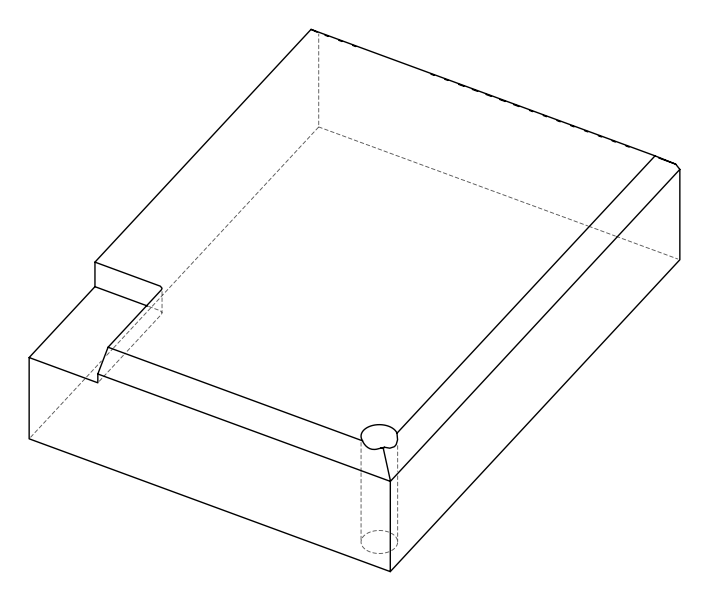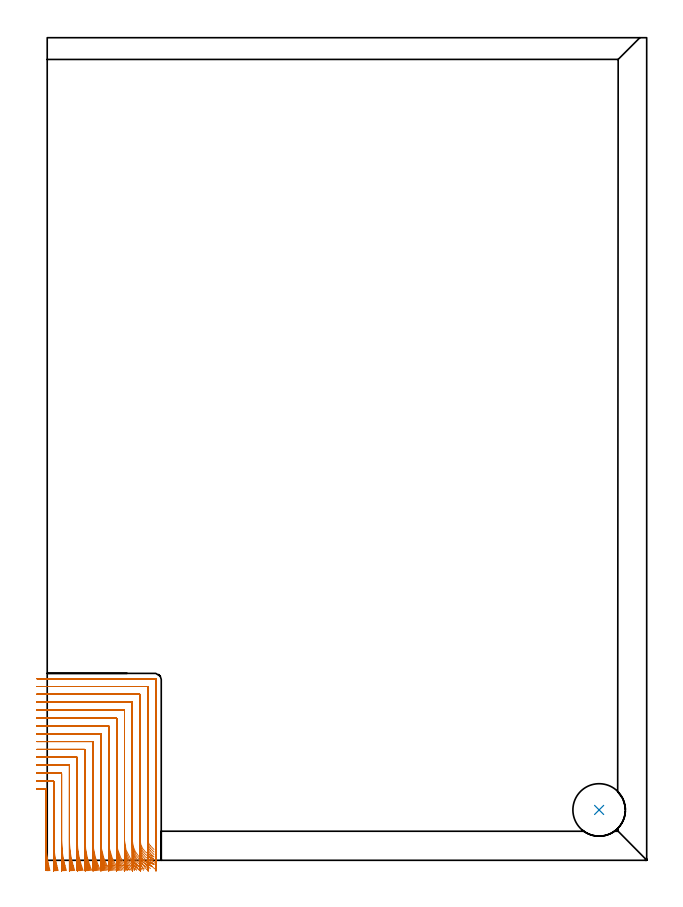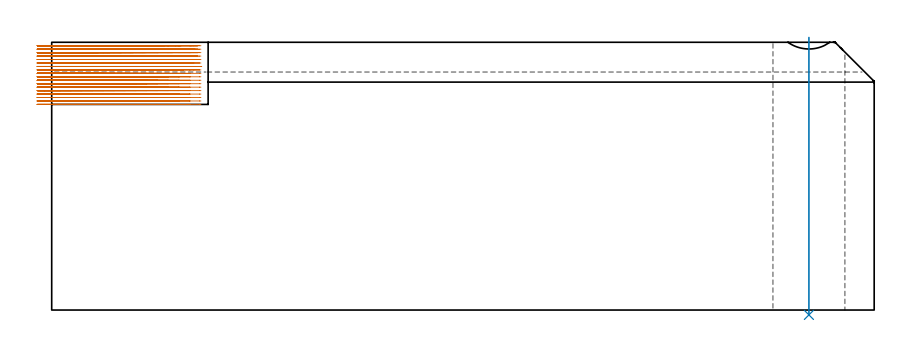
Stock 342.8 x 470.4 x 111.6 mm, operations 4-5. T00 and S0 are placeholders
(PLAN: 5 operations, 2 tool changes, 118.3 min)
(1 AREA_MILL | FG_CHAMFER_SURFACE | UGT0205_001 | 22.17 min | 62477 mm3)
(2 AREA_MILL_1 | FG_CHAMFER_SURFACE_1 | UGT0205_001 | 13.53 min | 25416 mm3)
(3 AREA_MILL_2 | FG_CHAMFER_SURFACE_2 | UGT0205_001 | 13.38 min | 37809 mm3)
(4 MILL_CORNER_NOTCH_RECTANGULAR | CORNER_NOTCH_RECTANGULAR | NXT0201_008 | Follow Part, ap 1.5, ae 75% | 68.75 min | 179422 mm3)
(5 INDEXABLE_INSERT_DRILL_THROUGH_HOLE_FROM_SOLID | STEP1HOLE | NXT0302_031 | 0.46 min | 78684 mm3)
(TOOL UGT0205_001 | Chamfer Mill 20 x 3 x 45 deg. | D20 FL50 Z2)
(TOOL NXT0201_008 | ENDMILL 6mm [2P460-0600-NA 1630] | D6 FL26 Z6)
(TOOL NXT0302_031 | Index. Insert Drill 30mm [880-D3000L32-05] | D30 PA176 FL150 Z2)
(OP 4 MILL_CORNER_NOTCH_RECTANGULAR)
G17 G21 G94 G90
T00 M6
G54
G17 G0 G90 X1.575 Y-5.92 S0 M3
G43 Z121.6 H1
Z110.161
G94 G1 X0.886 Y-3. F250.
G2 X-0.8 Y11.476 R63. F500.
G1 Y40.605
G3 X-1.095 Y40.9 R0.3
G1 X-3.
X-6. F250.
G0 Z121.6
X6.262 Y-5.907
Z110.161
G1 X5.519 Y-3.
G2 X3.7 Y11.476 R58.5 F500.
G1 Y45.104
G3 X3.404 Y45.4 R0.3
G1 X-3.
X-6. F250.
G0 Z121.6
X10.981 Y-5.89
Z110.161
G1 X10.177 Y-3.
G2 X8.2 Y11.476 R54. F500.
G1 Y49.604
G3 X7.904 Y49.9 R0.3
G1 X-3.
X-6. F250.
G0 Z121.6
X15.742 Y-5.869
Z110.161
G1 X14.864 Y-3.
G2 X12.7 Y11.476 R49.5 F500.
G1 Y54.104
G3 X12.404 Y54.4 R0.3
G1 X-3.
X-6. F250.
G0 Z121.6
X20.557 Y-5.841
Z110.161
G1 X19.592 Y-3.
G2 X17.2 Y11.476 R45. F500.
G1 Y58.604
G3 X16.904 Y58.9 R0.3
G1 X-3.
X-6. F250.
G0 Z121.6
X25.448 Y-5.802
Z110.161
G1 X24.376 Y-3.
G2 X21.7 Y11.476 R40.5 F500.
G1 Y63.104
G3 X21.404 Y63.4 R0.3
G1 X-3.
X-6. F250.
G0 Z121.6
X30.445 Y-5.747
Z110.161
G1 X29.239 Y-3.
G2 X26.2 Y11.476 R36. F500.
G1 Y67.604
G3 X25.904 Y67.9 R0.3
G1 X-3.
X-6. F250.
G0 Z121.6
X35.602 Y-5.664
Z110.161
G1 X34.224 Y-3.
G2 X30.7 Y11.476 R31.5 F500.
G1 Y72.103
G3 X30.403 Y72.4 R0.3
G1 X-3.
X-6. F250.
G0 Z121.6
X41.017 Y-5.532
Z110.161
G1 X39.409 Y-3.
G2 X35.2 Y11.476 R27. F500.
G1 Y76.603
G3 X34.903 Y76.9 R0.3
G1 X-3.
X-6. F250.
G0 Z121.6
X46.906 Y-5.297
Z110.161
G1 X44.976 Y-3.
G2 X39.7 Y11.476 R22.5 F500.
G1 Y81.103
G3 X39.403 Y81.4 R0.3
G1 X-3.
X-6. F250.
G0 Z121.6
X53.915 Y-4.783
Z110.161
G1 X51.503 Y-3.
G2 X44.2 Y11.476 R18. F500.
G1 Y85.603
G3 X43.903 Y85.9 R0.3
G1 X-3.
X-6. F250.
G0 Z121.6
X60.738 Y-2.275
Z110.161
G1 X57.895 Y-1.319
G2 X48.7 Y11.476 R13.5 F500.
G1 Y90.103
G3 X48.403 Y90.4 R0.3
G1 X-3.
X-6. F250.
G0 Z121.6
X60.887 Y2.081
Z110.161
G1 X58.2 Y3.414
G2 X53.2 Y11.476 R9. F500.
G1 Y94.603
G3 X52.903 Y94.9 R0.3
G1 X-3.
X-6. F250.
G0 Z121.6
X61.053 Y6.191
Z110.161
G1 X58.967 Y8.347
G2 X57.7 Y11.476 R4.5 F500.
G1 Y99.103
G3 X57.403 Y99.4 R0.3
G1 X-3.
X-6. F250.
G0 Z121.6
X62.2 Y8.476
Z110.161
G1 Y11.476
Y103.3 F500.
G3 X61.6 Y103.9 R0.6
G1 X-3.
X-6. F250.
G0 Z121.6
X1.185 Y-5.935
Z108.722
G1 X0.564 Y-3.
G2 X-0.8 Y10.038 R63. F500.
G1 Y40.605
G3 X-1.095 Y40.9 R0.3
G1 X-3.
X-6. F250.
G0 Z121.6
X5.84 Y-5.925
Z108.722
G1 X5.171 Y-3.
G2 X3.7 Y10.038 R58.5 F500.
G1 Y45.104
G3 X3.404 Y45.4 R0.3
G1 X-3.
X-6. F250.
G0 Z121.6
X10.522 Y-5.911
Z108.722
G1 X9.798 Y-3.
G2 X8.2 Y10.038 R54. F500.
G1 Y49.604
G3 X7.904 Y49.9 R0.3
G1 X-3.
X-6. F250.
G0 Z121.6
X15.238 Y-5.894
Z108.722
G1 X14.448 Y-3.
G2 X12.7 Y10.038 R49.5 F500.
G1 Y54.104
G3 X12.404 Y54.4 R0.3
G1 X-3.
X-6. F250.
G0 Z121.6
X19.999 Y-5.871
Z108.722
G1 X19.13 Y-3.
G2 X17.2 Y10.038 R45. F500.
G1 Y58.604
G3 X16.904 Y58.9 R0.3
G1 X-3.
X-6. F250.
G0 Z121.6
X24.822 Y-5.84
Z108.722
G1 X23.856 Y-3.
G2 X21.7 Y10.038 R40.5 F500.
G1 Y63.104
G3 X21.404 Y63.4 R0.3
G1 X-3.
X-6. F250.
G0 Z121.6
X29.73 Y-5.796
Z108.722
G1 X28.644 Y-3.
G2 X26.2 Y10.038 R36. F500.
G1 Y67.604
G3 X25.904 Y67.9 R0.3
G1 X-3.
X-6. F250.
G0 Z121.6
X34.767 Y-5.731
Z108.722
G1 X33.525 Y-3.
G2 X30.7 Y10.038 R31.5 F500.
G1 Y72.103
G3 X30.403 Y72.4 R0.3
G1 X-3.
X-6. F250.
G0 Z121.6
X40.005 Y-5.627
Z108.722
G1 X38.557 Y-3.
G2 X35.2 Y10.038 R27. F500.
G1 Y76.603
G3 X34.903 Y76.9 R0.3
G1 X-3.
X-6. F250.
G0 Z121.6
X45.601 Y-5.445
Z108.722
G1 X43.863 Y-3.
G2 X39.7 Y10.038 R22.5 F500.
G1 Y81.103
G3 X39.403 Y81.4 R0.3
G1 X-3.
X-6. F250.
G0 Z121.6
X51.963 Y-5.068
Z108.722
G1 X49.79 Y-3.
G2 X44.2 Y10.038 R18. F500.
G1 Y85.603
G3 X43.903 Y85.9 R0.3
G1 X-3.
X-6. F250.
G0 Z121.6
X59.749 Y-3.573
Z108.722
G1 X56.982 Y-2.413
G2 X48.7 Y10.038 R13.5 F500.
G1 Y90.103
G3 X48.403 Y90.4 R0.3
G1 X-3.
X-6. F250.
G0 Z121.6
X60.887 Y0.642
Z108.722
G1 X58.2 Y1.976
G2 X53.2 Y10.038 R9. F500.
G1 Y94.603
G3 X52.903 Y94.9 R0.3
G1 X-3.
X-6. F250.
G0 Z121.6
X61.054 Y4.753
Z108.722
G1 X58.967 Y6.908
G2 X57.7 Y10.038 R4.5 F500.
G1 Y99.103
G3 X57.403 Y99.4 R0.3
G1 X-3.
X-6. F250.
G0 Z121.6
X62.2 Y7.038
Z108.722
G1 Y10.038
Y103.3 F500.
G3 X61.6 Y103.9 R0.6
G1 X-3.
X-6. F250.
G0 Z121.6
X0.829 Y-5.949
Z107.283
G1 X0.277 Y-3.
G2 X-0.8 Y8.598 R63. F500.
G1 Y40.605
G3 X-1.095 Y40.9 R0.3
G1 X-3.
X-6. F250.
G0 Z121.6
X5.456 Y-5.94
Z107.283
G1 X4.861 Y-3.
G2 X3.7 Y8.598 R58.5 F500.
G1 Y45.104
G3 X3.404 Y45.4 R0.3
G1 X-3.
X-6. F250.
G0 Z121.6
X10.105 Y-5.93
Z107.283
G1 X9.46 Y-3.
G2 X8.2 Y8.598 R54. F500.
G1 Y49.604
G3 X7.904 Y49.9 R0.3
G1 X-3.
X-6. F250.
G0 Z121.6
X14.781 Y-5.916
Z107.283
G1 X14.078 Y-3.
G2 X12.7 Y8.598 R49.5 F500.
G1 Y54.104
G3 X12.404 Y54.4 R0.3
G1 X-3.
X-6. F250.
G0 Z121.6
X19.493 Y-5.899
Z107.283
G1 X18.72 Y-3.
G2 X17.2 Y8.598 R45. F500.
G1 Y58.604
G3 X16.904 Y58.9 R0.3
G1 X-3.
X-6. F250.
G0 Z121.6
X24.255 Y-5.874
Z107.283
G1 X23.396 Y-3.
G2 X21.7 Y8.598 R40.5 F500.
G1 Y63.104
G3 X21.404 Y63.4 R0.3
G1 X-3.
X-6. F250.
G0 Z121.6
X29.086 Y-5.84
Z107.283
G1 X28.119 Y-3.
G2 X26.2 Y8.598 R36. F500.
G1 Y67.604
G3 X25.904 Y67.9 R0.3
G1 X-3.
X-6. F250.
G0 Z121.6
X34.017 Y-5.789
Z107.283
G1 X32.913 Y-3.
G2 X30.7 Y8.598 R31.5 F500.
G1 Y72.103
G3 X30.403 Y72.4 R0.3
G1 X-3.
X-6. F250.
G0 Z121.6
X39.107 Y-5.709
Z107.283
G1 X37.818 Y-3.
G2 X35.2 Y8.598 R27. F500.
G1 Y76.603
G3 X34.903 Y76.9 R0.3
G1 X-3.
X-6. F250.
G0 Z121.6
X44.466 Y-5.571
Z107.283
G1 X42.92 Y-3.
G2 X39.7 Y8.598 R22.5 F500.
G1 Y81.103
G3 X39.403 Y81.4 R0.3
G1 X-3.
X-6. F250.
G0 Z121.6
X50.368 Y-5.294
Z107.283
G1 X48.435 Y-3.
G2 X44.2 Y8.598 R18. F500.
G1 Y85.603
G3 X43.903 Y85.9 R0.3
G1 X-3.
X-6. F250.
G0 Z121.6
X57.866 Y-4.535
Z107.283
G1 X55.289 Y-2.999
G2 X48.7 Y8.598 R13.5 F500.
G1 Y90.103
G3 X48.403 Y90.4 R0.3
G1 X-3.
X-6. F250.
G0 Z121.6
X60.887 Y-0.798
Z107.283
G1 X58.2 Y0.536
G2 X53.2 Y8.598 R9. F500.
G1 Y94.603
G3 X52.903 Y94.9 R0.3
G1 X-3.
X-6. F250.
G0 Z121.6
X61.053 Y3.313
Z107.283
G1 X58.967 Y5.468
G2 X57.7 Y8.598 R4.5 F500.
G1 Y99.103
G3 X57.403 Y99.4 R0.3
G1 X-3.
X-6. F250.
G0 Z121.6
X62.2 Y5.598
Z107.283
G1 Y8.598
Y103.3 F500.
G3 X61.6 Y103.9 R0.6
G1 X-3.
X-6. F250.
G0 Z121.6
X0.508 Y-5.961
Z105.844
G1 X0.025 Y-3.
G2 X-0.8 Y7.16 R63. F500.
G1 Y40.605
G3 X-1.095 Y40.9 R0.3
G1 X-3.
X-6. F250.
G0 Z121.6
X5.11 Y-5.954
Z105.844
G1 X4.589 Y-3.
G2 X3.7 Y7.16 R58.5 F500.
G1 Y45.104
G3 X3.404 Y45.4 R0.3
G1 X-3.
X-6. F250.
G0 Z121.6
X9.729 Y-5.946
Z105.844
G1 X9.164 Y-3.
G2 X8.2 Y7.16 R54. F500.
G1 Y49.604
G3 X7.904 Y49.9 R0.3
G1 X-3.
X-6. F250.
G0 Z121.6
X14.37 Y-5.936
Z105.844
G1 X13.754 Y-3.
G2 X12.7 Y7.16 R49.5 F500.
G1 Y54.104
G3 X12.404 Y54.4 R0.3
G1 X-3.
X-6. F250.
G0 Z121.6
X19.039 Y-5.923
Z105.844
G1 X18.362 Y-3.
G2 X17.2 Y7.16 R45. F500.
G1 Y58.604
G3 X16.904 Y58.9 R0.3
G1 X-3.
X-6. F250.
G0 Z121.6
X23.748 Y-5.904
Z105.844
G1 X22.995 Y-3.
G2 X21.7 Y7.16 R40.5 F500.
G1 Y63.104
G3 X21.404 Y63.4 R0.3
G1 X-3.
X-6. F250.
G0 Z121.6
X28.51 Y-5.878
Z105.844
G1 X27.663 Y-3.
G2 X26.2 Y7.16 R36. F500.
G1 Y67.604
G3 X25.904 Y67.9 R0.3
G1 X-3.
X-6. F250.
G0 Z121.6
X33.351 Y-5.84
Z105.844
G1 X32.383 Y-3.
G2 X30.7 Y7.16 R31.5 F500.
G1 Y72.103
G3 X30.404 Y72.4 R0.3
G1 X-3.
X-6. F250.
G0 Z121.6
X38.313 Y-5.78
Z105.844
G1 X37.184 Y-3.
G2 X35.2 Y7.16 R27. F500.
G1 Y76.603
G3 X34.903 Y76.9 R0.3
G1 X-3.
X-6. F250.
G0 Z121.6
X43.479 Y-5.677
Z105.844
G1 X42.124 Y-3.
G2 X39.7 Y7.16 R22.5 F500.
G1 Y81.103
G3 X39.403 Y81.4 R0.3
G1 X-3.
X-6. F250.
G0 Z121.6
X49.034 Y-5.476
Z105.844
G1 X47.341 Y-3.
G2 X44.2 Y7.16 R18. F500.
G1 Y85.603
G3 X43.903 Y85.9 R0.3
G1 X-3.
X-6. F250.
G0 Z121.6
X55.568 Y-4.976
Z105.844
G1 X53.31 Y-3.
G2 X48.7 Y7.16 R13.5 F500.
G1 Y90.103
G3 X48.403 Y90.4 R0.3
G1 X-3.
X-6. F250.
G0 Z121.6
X60.747 Y-2.215
Z105.844
G1 X58.079 Y-0.842
G2 X53.2 Y7.16 R9. F500.
G1 Y94.603
G3 X52.903 Y94.9 R0.3
G1 X-3.
X-6. F250.
G0 Z121.6
X61.053 Y1.874
Z105.844
G1 X58.967 Y4.03
G2 X57.7 Y7.16 R4.5 F500.
G1 Y99.103
G3 X57.403 Y99.4 R0.3
G1 X-3.
X-6. F250.
G0 Z121.6
X62.2 Y4.16
Z105.844
G1 Y7.16
Y103.3 F500.
G3 X61.6 Y103.9 R0.6
G1 X-3.
X-6. F250.
G0 Z121.6
X0.221 Y-5.965
Z104.405
G1 X-0.194 Y-2.994
G2 X-0.8 Y5.72 R63. F500.
G1 Y40.605
G3 X-1.095 Y40.9 R0.3
G1 X-3.
X-6. F250.
G0 Z121.6
X4.801 Y-5.966
Z104.405
G1 X4.354 Y-3.
G2 X3.7 Y5.72 R58.5 F500.
G1 Y45.104
G3 X3.404 Y45.4 R0.3
G1 X-3.
X-6. F250.
G0 Z121.6
X9.393 Y-5.961
Z104.405
G1 X8.909 Y-3.
G2 X8.2 Y5.72 R54. F500.
G1 Y49.604
G3 X7.904 Y49.9 R0.3
G1 X-3.
X-6. F250.
G0 Z121.6
X14.003 Y-5.953
Z104.405
G1 X13.474 Y-3.
G2 X12.7 Y5.72 R49.5 F500.
G1 Y54.104
G3 X12.404 Y54.4 R0.3
G1 X-3.
X-6. F250.
G0 Z121.6
X18.634 Y-5.943
Z104.405
G1 X18.053 Y-3.
G2 X17.2 Y5.72 R45. F500.
G1 Y58.604
G3 X16.904 Y58.9 R0.3
G1 X-3.
X-6. F250.
G0 Z121.6
X23.296 Y-5.93
Z104.405
G1 X22.65 Y-3.
G2 X21.7 Y5.72 R40.5 F500.
G1 Y63.104
G3 X21.404 Y63.4 R0.3
G1 X-3.
X-6. F250.
G0 Z121.6
X27.999 Y-5.911
Z104.405
G1 X27.272 Y-3.
G2 X26.2 Y5.72 R36. F500.
G1 Y67.604
G3 X25.904 Y67.9 R0.3
G1 X-3.
X-6. F250.
G0 Z121.6
X32.762 Y-5.883
Z104.405
G1 X31.931 Y-3.
G2 X30.7 Y5.72 R31.5 F500.
G1 Y72.104
G3 X30.404 Y72.4 R0.3
G1 X-3.
X-6. F250.
G0 Z121.6
X37.616 Y-5.839
Z104.405
G1 X36.647 Y-3.
G2 X35.2 Y5.72 R27. F500.
G1 Y76.603
G3 X34.903 Y76.9 R0.3
G1 X-3.
X-6. F250.
G0 Z121.6
X42.621 Y-5.766
Z104.405
G1 X41.459 Y-3.
G2 X39.7 Y5.72 R22.5 F500.
G1 Y81.103
G3 X39.403 Y81.4 R0.3
G1 X-3.
X-6. F250.
G0 Z121.6
X47.907 Y-5.624
Z104.405
G1 X46.453 Y-3.
G2 X44.2 Y5.72 R18. F500.
G1 Y85.603
G3 X43.903 Y85.9 R0.3
G1 X-3.
X-6. F250.
G0 Z121.6
X53.832 Y-5.29
Z104.405
G1 X51.894 Y-3.
G2 X48.7 Y5.72 R13.5 F500.
G1 Y90.103
G3 X48.403 Y90.4 R0.3
G1 X-3.
X-6. F250.
G0 Z121.6
X60.034 Y-3.516
Z104.405
G1 X57.479 Y-1.942
G2 X53.2 Y5.72 R9. F500.
G1 Y94.603
G3 X52.903 Y94.9 R0.3
G1 X-3.
X-6. F250.
G0 Z121.6
X61.057 Y0.434
Z104.405
G1 X58.969 Y2.588
G2 X57.7 Y5.72 R4.5 F500.
G1 Y99.103
G3 X57.403 Y99.4 R0.3
G1 X-3.
X-6. F250.
G0 Z121.6
X62.2 Y2.72
Z104.405
G1 Y5.72
Y103.3 F500.
G3 X61.6 Y103.9 R0.6
G1 X-3.
X-6. F250.
G0 Z121.6
X-0.045 Y-5.955
Z102.967
G1 X-0.388 Y-2.975
G2 X-0.8 Y4.22 R63. F500.
G1 Y40.605
G3 X-1.095 Y40.9 R0.3
G1 X-3.
X-6. F250.
G0 Z121.6
X4.518 Y-5.977
Z102.967
G1 X4.147 Y-3.
G2 X3.7 Y4.22 R58.5 F500.
G1 Y45.104
G3 X3.404 Y45.4 R0.3
G1 X-3.
X-6. F250.
G0 Z121.6
X9.086 Y-5.973
Z102.967
G1 X8.685 Y-3.
G2 X8.2 Y4.22 R54. F500.
G1 Y49.604
G3 X7.904 Y49.9 R0.3
G1 X-3.
X-6. F250.
G0 Z121.6
X13.667 Y-5.968
Z102.967
G1 X13.229 Y-3.
G2 X12.7 Y4.22 R49.5 F500.
G1 Y54.104
G3 X12.404 Y54.4 R0.3
G1 X-3.
X-6. F250.
G0 Z121.6
X18.264 Y-5.961
Z102.967
G1 X17.783 Y-3.
G2 X17.2 Y4.22 R45. F500.
G1 Y58.604
G3 X16.904 Y58.9 R0.3
G1 X-3.
X-6. F250.
G0 Z121.6
X22.884 Y-5.952
Z102.967
G1 X22.349 Y-3.
G2 X21.7 Y4.22 R40.5 F500.
G1 Y63.104
G3 X21.404 Y63.4 R0.3
G1 X-3.
X-6. F250.
G0 Z121.6
X27.533 Y-5.939
Z102.967
G1 X26.932 Y-3.
G2 X26.2 Y4.22 R36. F500.
G1 Y67.604
G3 X25.904 Y67.9 R0.3
G1 X-3.
X-6. F250.
G0 Z121.6
X32.226 Y-5.92
Z102.967
G1 X31.539 Y-3.
G2 X30.7 Y4.22 R31.5 F500.
G1 Y72.104
G3 X30.404 Y72.4 R0.3
G1 X-3.
X-6. F250.
G0 Z121.6
X36.986 Y-5.891
Z102.967
G1 X36.183 Y-3.
G2 X35.2 Y4.22 R27. F500.
G1 Y76.603
G3 X34.903 Y76.9 R0.3
G1 X-3.
X-6. F250.
G0 Z121.6
X41.853 Y-5.841
Z102.967
G1 X40.89 Y-3.
G2 X39.7 Y4.22 R22.5 F500.
G1 Y81.103
G3 X39.403 Y81.4 R0.3
G1 X-3.
X-6. F250.
G0 Z121.6
X46.915 Y-5.748
Z102.967
G1 X45.712 Y-3.
G2 X44.2 Y4.22 R18. F500.
G1 Y85.603
G3 X43.903 Y85.9 R0.3
G1 X-3.
X-6. F250.
G0 Z121.6
X52.398 Y-5.535
Z102.967
G1 X50.793 Y-3.
G2 X48.7 Y4.22 R13.5 F500.
G1 Y90.103
G3 X48.403 Y90.4 R0.3
G1 X-3.
X-6. F250.
G0 Z121.6
X59.037 Y-4.724
Z102.967
G1 X56.67 Y-2.88
G2 X53.2 Y4.22 R9. F500.
G1 Y94.603
G3 X52.903 Y94.9 R0.3
G1 X-3.
X-6. F250.
G0 Z121.6
X61.433 Y-1.133
Z102.967
G1 X59.198 Y0.868
G2 X57.7 Y4.22 R4.5 F500.
G1 Y99.103
G3 X57.403 Y99.4 R0.3
G1 X-3.
X-6. F250.
G0 Z121.6
X62.2 Y1.22
Z102.967
G1 Y4.22
Y103.3 F500.
G3 X61.6 Y103.9 R0.6
G1 X-3.
X-6. F250.
G0 Z121.6
X-0.303 Y-5.935
Z101.528
G1 X-0.563 Y-2.947
G2 X-0.8 Y2.515 R63. F500.
G1 Y40.605
G3 X-1.095 Y40.9 R0.3
G1 X-3.
X-6. F250.
G0 Z121.6
X4.243 Y-5.987
Z101.528
G1 X3.961 Y-3.
G2 X3.7 Y2.515 R58.5 F500.
G1 Y45.105
G3 X3.405 Y45.4 R0.3
G1 X-3.
X-6. F250.
G0 Z121.6
X8.789 Y-5.984
Z101.528
G1 X8.482 Y-3.
G2 X8.2 Y2.515 R54. F500.
G1 Y49.604
G3 X7.904 Y49.9 R0.3
G1 X-3.
X-6. F250.
G0 Z121.6
X13.342 Y-5.981
Z101.528
G1 X13.008 Y-3.
G2 X12.7 Y2.515 R49.5 F500.
G1 Y54.104
G3 X12.404 Y54.4 R0.3
G1 X-3.
X-6. F250.
G0 Z121.6
X17.907 Y-5.977
Z101.528
G1 X17.539 Y-3.
G2 X17.2 Y2.515 R45. F500.
G1 Y58.604
G3 X16.904 Y58.9 R0.3
G1 X-3.
X-6. F250.
G0 Z121.6
X22.486 Y-5.972
Z101.528
G1 X22.077 Y-3.
G2 X21.7 Y2.515 R40.5 F500.
G1 Y63.104
G3 X21.404 Y63.4 R0.3
G1 X-3.
X-6. F250.
G0 Z121.6
X27.084 Y-5.965
Z101.528
G1 X26.625 Y-3.
G2 X26.2 Y2.515 R36. F500.
G1 Y67.604
G3 X25.904 Y67.9 R0.3
G1 X-3.
X-6. F250.
G0 Z121.6
X31.712 Y-5.954
Z101.528
G1 X31.186 Y-3.
G2 X30.7 Y2.515 R31.5 F500.
G1 Y72.104
G3 X30.404 Y72.4 R0.3
G1 X-3.
X-6. F250.
G0 Z121.6
X36.382 Y-5.937
Z101.528
G1 X35.769 Y-3.
G2 X35.2 Y2.515 R27. F500.
G1 Y76.603
G3 X34.903 Y76.9 R0.3
G1 X-3.
X-6. F250.
G0 Z121.6
X41.122 Y-5.908
Z101.528
G1 X40.386 Y-3.
G2 X39.7 Y2.515 R22.5 F500.
G1 Y81.103
G3 X39.403 Y81.4 R0.3
G1 X-3.
X-6. F250.
G0 Z121.6
X45.985 Y-5.856
Z101.528
G1 X45.066 Y-3.
G2 X44.2 Y2.515 R18. F500.
G1 Y85.603
G3 X43.903 Y85.9 R0.3
G1 X-3.
X-6. F250.
G0 Z121.6
X51.103 Y-5.738
Z101.528
G1 X49.878 Y-3.
G2 X48.7 Y2.515 R13.5 F500.
G1 Y90.103
G3 X48.403 Y90.4 R0.3
G1 X-3.
X-6. F250.
G0 Z121.6
X56.926 Y-5.371
Z101.528
G1 X55.087 Y-3.
G2 X53.2 Y2.515 R9. F500.
G1 Y94.603
G3 X52.903 Y94.9 R0.3
G1 X-3.
X-6. F250.
G0 Z121.6
X62.55 Y-2.882
Z101.528
G1 X59.952 Y-1.383
G2 X57.7 Y2.515 R4.5 F500.
G1 Y99.103
G3 X57.403 Y99.4 R0.3
G1 X-3.
X-6. F250.
G0 Z121.6
X62.2 Y-0.485
Z101.528
G1 Y2.515
Y103.3 F500.
G3 X61.6 Y103.9 R0.6
G1 X-3.
X-6. F250.
G0 Z121.6
X-0.55 Y-5.91
Z100.089
G1 X-0.71 Y-2.915
G2 X-0.8 Y0.444 R63. F500.
G1 Y40.605
G3 X-1.095 Y40.9 R0.3
G1 X-3.
X-6. F250.
G0 Z121.6
X3.978 Y-5.995
Z100.089
G1 X3.801 Y-3.
G2 X3.7 Y0.444 R58.5 F500.
G1 Y45.105
G3 X3.405 Y45.4 R0.3
G1 X-3.
X-6. F250.
G0 Z121.6
X8.501 Y-5.994
Z100.089
G1 X8.31 Y-3.
G2 X8.2 Y0.444 R54. F500.
G1 Y49.604
G3 X7.904 Y49.9 R0.3
G1 X-3.
X-6. F250.
G0 Z121.6
X13.029 Y-5.993
Z100.089
G1 X12.82 Y-3.
G2 X12.7 Y0.444 R49.5 F500.
G1 Y54.104
G3 X12.404 Y54.4 R0.3
G1 X-3.
X-6. F250.
G0 Z121.6
X17.562 Y-5.991
Z100.089
G1 X17.332 Y-3.
G2 X17.2 Y0.444 R45. F500.
G1 Y58.604
G3 X16.904 Y58.9 R0.3
G1 X-3.
X-6. F250.
G0 Z121.6
X22.102 Y-5.989
Z100.089
G1 X21.847 Y-3.
G2 X21.7 Y0.444 R40.5 F500.
G1 Y63.104
G3 X21.404 Y63.4 R0.3
G1 X-3.
X-6. F250.
G0 Z121.6
X26.652 Y-5.986
Z100.089
G1 X26.365 Y-3.
G2 X26.2 Y0.444 R36. F500.
G1 Y67.604
G3 X25.904 Y67.9 R0.3
G1 X-3.
X-6. F250.
G0 Z121.6
X31.217 Y-5.982
Z100.089
G1 X30.889 Y-3.
G2 X30.7 Y0.444 R31.5 F500.
G1 Y72.104
G3 X30.404 Y72.4 R0.3
G1 X-3.
X-6. F250.
G0 Z121.6
X35.803 Y-5.975
Z100.089
G1 X35.421 Y-3.
G2 X35.2 Y0.444 R27. F500.
G1 Y76.603
G3 X34.903 Y76.9 R0.3
G1 X-3.
X-6. F250.
G0 Z121.6
X40.424 Y-5.965
Z100.089
G1 X39.965 Y-3.
G2 X39.7 Y0.444 R22.5 F500.
G1 Y81.103
G3 X39.403 Y81.4 R0.3
G1 X-3.
X-6. F250.
G0 Z121.6
X45.107 Y-5.945
Z100.089
G1 X44.533 Y-3.
G2 X44.2 Y0.444 R18. F500.
G1 Y85.603
G3 X43.903 Y85.9 R0.3
G1 X-3.
X-6. F250.
G0 Z121.6
X49.912 Y-5.901
Z100.089
G1 X49.147 Y-3.
G2 X48.7 Y0.444 R13.5 F500.
G1 Y90.103
G3 X48.403 Y90.4 R0.3
G1 X-3.
X-6. F250.
G0 Z121.6
X55.033 Y-5.772
Z100.089
G1 X53.885 Y-3.
G2 X53.2 Y0.444 R9. F500.
G1 Y94.603
G3 X52.903 Y94.9 R0.3
G1 X-3.
X-6. F250.
G0 Z121.6
X61.521 Y-4.921
Z100.089
G1 X59.253 Y-2.957
G2 X57.7 Y0.444 R4.5 F500.
G1 Y99.103
G3 X57.403 Y99.4 R0.3
G1 X-3.
X-6. F250.
G0 Z121.6
X62.2 Y-2.556
Z100.089
G1 Y0.444
Y103.3 F500.
G3 X61.6 Y103.9 R0.6
G1 X-3.
X-6. F250.
G0 Z121.6
X-0.767 Y-5.892
Z98.65
G1 X-0.797 Y-2.892
G2 X-0.8 Y-2.26 R63. F500.
G1 Y40.605
G3 X-1.095 Y40.9 R0.3
G1 X-3.
X-6. F250.
G0 Z121.6
X3.743 Y-6.
Z98.65
G1 X3.705 Y-3.
G2 X3.7 Y-2.26 R58.5 F500.
G1 Y45.105
G3 X3.405 Y45.4 R0.3
G1 X-3.
X-6. F250.
G0 Z121.6
X8.246 Y-6.
Z98.65
G1 X8.205 Y-3.
G2 X8.2 Y-2.26 R54. F500.
G1 Y49.604
G3 X7.904 Y49.9 R0.3
G1 X-3.
X-6. F250.
G0 Z121.6
X12.75 Y-6.
Z98.65
G1 X12.706 Y-3.
G2 X12.7 Y-2.26 R49.5 F500.
G1 Y54.104
G3 X12.404 Y54.4 R0.3
G1 X-3.
X-6. F250.
G0 Z121.6
X17.255 Y-6.
Z98.65
G1 X17.206 Y-3.
G2 X17.2 Y-2.26 R45. F500.
G1 Y58.604
G3 X16.904 Y58.9 R0.3
G1 X-3.
X-6. F250.
G0 Z121.6
X21.762 Y-5.999
Z98.65
G1 X21.707 Y-3.
G2 X21.7 Y-2.26 R40.5 F500.
G1 Y63.104
G3 X21.404 Y63.4 R0.3
G1 X-3.
X-6. F250.
G0 Z121.6
X26.269 Y-5.999
Z98.65
G1 X26.208 Y-3.
G2 X26.2 Y-2.26 R36. F500.
G1 Y67.604
G3 X25.904 Y67.9 R0.3
G1 X-3.
X-6. F250.
G0 Z121.6
X30.779 Y-5.999
Z98.65
G1 X30.709 Y-3.
G2 X30.7 Y-2.26 R31.5 F500.
G1 Y72.104
G3 X30.404 Y72.4 R0.3
G1 X-3.
X-6. F250.
G0 Z121.6
X35.292 Y-5.999
Z98.65
G1 X35.21 Y-3.
G2 X35.2 Y-2.26 R27. F500.
G1 Y76.603
G3 X34.903 Y76.9 R0.3
G1 X-3.
X-6. F250.
G0 Z121.6
X39.811 Y-5.998
Z98.65
G1 X39.712 Y-3.
G2 X39.7 Y-2.26 R22.5 F500.
G1 Y81.103
G3 X39.403 Y81.4 R0.3
G1 X-3.
X-6. F250.
G0 Z121.6
X44.339 Y-5.997
Z98.65
G1 X44.215 Y-3.
G2 X44.2 Y-2.26 R18. F500.
G1 Y85.603
G3 X43.903 Y85.9 R0.3
G1 X-3.
X-6. F250.
G0 Z121.6
X48.885 Y-5.995
Z98.65
G1 X48.72 Y-3.
G2 X48.7 Y-2.26 R13.5 F500.
G1 Y90.103
G3 X48.403 Y90.4 R0.3
G1 X-3.
X-6. F250.
G0 Z121.6
X53.477 Y-5.99
Z98.65
G1 X53.231 Y-3.
G2 X53.2 Y-2.26 R9. F500.
G1 Y94.603
G3 X52.903 Y94.9 R0.3
G1 X-3.
X-6. F250.
G0 Z121.6
X57.761 Y-6.
Z98.65
G1 Y-3.
G2 X57.7 Y-2.26 R4.5 F500.
G1 Y99.103
G3 X57.403 Y99.4 R0.3
G1 X-3.
X-6. F250.
G0 Z121.6
X62.2 Y-5.26
Z98.65
G1 Y-2.26
Y103.3 F500.
G3 X61.6 Y103.9 R0.6
G1 X-3.
X-6. F250.
G0 Z121.6
X-0.8 Y-5.891
Z97.211
G1 Y-2.891
Y40.605 F500.
G3 X-1.095 Y40.9 R0.3
G1 X-3.
X-6. F250.
G0 Z121.6
X3.702 Y-6.
Z97.211
G1 X3.7 Y-3.
Y-2.962 F500.
Y45.105
G3 X3.405 Y45.4 R0.3
G1 X-3.
X-6. F250.
G0 Z121.6
X8.202 Y-6.
Z97.211
G1 X8.2 Y-3.
Y-2.962 F500.
Y49.604
G3 X7.904 Y49.9 R0.3
G1 X-3.
X-6. F250.
G0 Z121.6
X12.702 Y-6.
Z97.211
G1 X12.7 Y-3.
Y-2.962 F500.
Y54.104
G3 X12.404 Y54.4 R0.3
G1 X-3.
X-6. F250.
G0 Z121.6
X17.203 Y-6.
Z97.211
G1 X17.2 Y-3.
Y-2.962 F500.
Y58.604
G3 X16.904 Y58.9 R0.3
G1 X-3.
X-6. F250.
G0 Z121.6
X21.703 Y-6.
Z97.211
G1 X21.7 Y-3.
Y-2.962 F500.
Y63.104
G3 X21.404 Y63.4 R0.3
G1 X-3.
X-6. F250.
G0 Z121.6
X26.203 Y-6.
Z97.211
G1 X26.2 Y-3.
Y-2.962 F500.
Y67.604
G3 X25.904 Y67.9 R0.3
G1 X-3.
X-6. F250.
G0 Z121.6
X30.704 Y-6.
Z97.211
G1 X30.7 Y-3.
Y-2.962 F500.
Y72.104
G3 X30.404 Y72.4 R0.3
G1 X-3.
X-6. F250.
G0 Z121.6
X35.204 Y-6.
Z97.211
G1 X35.2 Y-3.
Y-2.962 F500.
Y76.603
G3 X34.903 Y76.9 R0.3
G1 X-3.
X-6. F250.
G0 Z121.6
X39.705 Y-6.
Z97.211
G1 X39.7 Y-3.
Y-2.962 F500.
Y81.103
G3 X39.403 Y81.4 R0.3
G1 X-3.
X-6. F250.
G0 Z121.6
X44.206 Y-6.
Z97.211
G1 X44.2 Y-3.
Y-2.962 F500.
Y85.603
G3 X43.903 Y85.9 R0.3
G1 X-3.
X-6. F250.
G0 Z121.6
X48.709 Y-6.
Z97.211
G1 X48.7 Y-3.
Y-2.962 F500.
Y90.103
G3 X48.403 Y90.4 R0.3
G1 X-3.
X-6. F250.
G0 Z121.6
X53.213 Y-6.
Z97.211
G1 X53.2 Y-3.
Y-2.962 F500.
Y94.603
G3 X52.903 Y94.9 R0.3
G1 X-3.
X-6. F250.
G0 Z121.6
X57.726 Y-6.
Z97.211
G1 X57.7 Y-3.
Y-2.962 F500.
Y99.103
G3 X57.403 Y99.4 R0.3
G1 X-3.
X-6. F250.
G0 Z121.6
X62.2 Y-5.962
Z97.211
G1 Y-2.962
Y103.3 F500.
G3 X61.6 Y103.9 R0.6
G1 X-3.
X-6. F250.
G0 Z121.6
X-0.8 Y-5.891
Z95.772
G1 Y-2.891
Y40.605 F500.
G3 X-1.095 Y40.9 R0.3
G1 X-3.
X-6. F250.
G0 Z121.6
X3.7 Y-6.
Z95.772
G1 Y-3.
Y45.105 F500.
G3 X3.405 Y45.4 R0.3
G1 X-3.
X-6. F250.
G0 Z121.6
X8.2 Y-6.
Z95.772
G1 Y-3.
Y49.604 F500.
G3 X7.904 Y49.9 R0.3
G1 X-3.
X-6. F250.
G0 Z121.6
X12.7 Y-6.
Z95.772
G1 Y-3.
Y54.104 F500.
G3 X12.404 Y54.4 R0.3
G1 X-3.
X-6. F250.
G0 Z121.6
X17.2 Y-6.
Z95.772
G1 Y-3.
Y58.604 F500.
G3 X16.904 Y58.9 R0.3
G1 X-3.
X-6. F250.
G0 Z121.6
X21.7 Y-6.
Z95.772
G1 Y-3.
Y63.104 F500.
G3 X21.404 Y63.4 R0.3
G1 X-3.
X-6. F250.
G0 Z121.6
X26.2 Y-6.
Z95.772
G1 Y-3.
Y67.604 F500.
G3 X25.904 Y67.9 R0.3
G1 X-3.
X-6. F250.
G0 Z121.6
X30.7 Y-6.
Z95.772
G1 Y-3.
Y72.104 F500.
G3 X30.404 Y72.4 R0.3
G1 X-3.
X-6. F250.
G0 Z121.6
X35.2 Y-6.
Z95.772
G1 Y-3.
Y76.603 F500.
G3 X34.903 Y76.9 R0.3
G1 X-3.
X-6. F250.
G0 Z121.6
X39.7 Y-6.
Z95.772
G1 Y-3.
Y81.103 F500.
G3 X39.403 Y81.4 R0.3
G1 X-3.
X-6. F250.
G0 Z121.6
X44.2 Y-6.
Z95.772
G1 Y-3.
Y85.603 F500.
G3 X43.903 Y85.9 R0.3
G1 X-3.
X-6. F250.
G0 Z121.6
X48.7 Y-6.
Z95.772
G1 Y-3.
Y90.103 F500.
G3 X48.403 Y90.4 R0.3
G1 X-3.
X-6. F250.
G0 Z121.6
X53.2 Y-6.
Z95.772
G1 Y-3.
Y94.603 F500.
G3 X52.903 Y94.9 R0.3
G1 X-3.
X-6. F250.
G0 Z121.6
X57.7 Y-6.
Z95.772
G1 Y-3.
Y99.103 F500.
G3 X57.403 Y99.4 R0.3
G1 X-3.
X-6. F250.
G0 Z121.6
X62.2 Y-6.
Z95.772
G1 Y-3.
Y103.3 F500.
G3 X61.6 Y103.9 R0.6
G1 X-3.
X-6. F250.
G0 Z121.6
X-0.8 Y-5.891
Z94.333
G1 Y-2.891
Y40.605 F500.
G3 X-1.095 Y40.9 R0.3
G1 X-3.
X-6. F250.
G0 Z121.6
X3.7 Y-6.
Z94.333
G1 Y-3.
Y45.105 F500.
G3 X3.405 Y45.4 R0.3
G1 X-3.
X-6. F250.
G0 Z121.6
X8.2 Y-6.
Z94.333
G1 Y-3.
Y49.604 F500.
G3 X7.904 Y49.9 R0.3
G1 X-3.
X-6. F250.
G0 Z121.6
X12.7 Y-6.
Z94.333
G1 Y-3.
Y54.104 F500.
G3 X12.404 Y54.4 R0.3
G1 X-3.
X-6. F250.
G0 Z121.6
X17.2 Y-6.
Z94.333
G1 Y-3.
Y58.604 F500.
G3 X16.904 Y58.9 R0.3
G1 X-3.
X-6. F250.
G0 Z121.6
X21.7 Y-6.
Z94.333
G1 Y-3.
Y63.104 F500.
G3 X21.404 Y63.4 R0.3
G1 X-3.
X-6. F250.
G0 Z121.6
X26.2 Y-6.
Z94.333
G1 Y-3.
Y67.604 F500.
G3 X25.904 Y67.9 R0.3
G1 X-3.
X-6. F250.
G0 Z121.6
X30.7 Y-6.
Z94.333
G1 Y-3.
Y72.104 F500.
G3 X30.404 Y72.4 R0.3
G1 X-3.
X-6. F250.
G0 Z121.6
X35.2 Y-6.
Z94.333
G1 Y-3.
Y76.603 F500.
G3 X34.903 Y76.9 R0.3
G1 X-3.
X-6. F250.
G0 Z121.6
X39.7 Y-6.
Z94.333
G1 Y-3.
Y81.103 F500.
G3 X39.403 Y81.4 R0.3
G1 X-3.
X-6. F250.
G0 Z121.6
X44.2 Y-6.
Z94.333
G1 Y-3.
Y85.603 F500.
G3 X43.903 Y85.9 R0.3
G1 X-3.
X-6. F250.
G0 Z121.6
X48.7 Y-6.
Z94.333
G1 Y-3.
Y90.103 F500.
G3 X48.403 Y90.4 R0.3
G1 X-3.
X-6. F250.
G0 Z121.6
X53.2 Y-6.
Z94.333
G1 Y-3.
Y94.603 F500.
G3 X52.903 Y94.9 R0.3
G1 X-3.
X-6. F250.
G0 Z121.6
X57.7 Y-6.
Z94.333
G1 Y-3.
Y99.103 F500.
G3 X57.403 Y99.4 R0.3
G1 X-3.
X-6. F250.
G0 Z121.6
X62.2 Y-6.
Z94.333
G1 Y-3.
Y103.3 F500.
G3 X61.6 Y103.9 R0.6
G1 X-3.
X-6. F250.
G0 Z121.6
X-0.8 Y-5.891
Z92.894
G1 Y-2.891
Y40.605 F500.
G3 X-1.095 Y40.9 R0.3
G1 X-3.
X-6. F250.
G0 Z121.6
X3.7 Y-6.
Z92.894
G1 Y-3.
Y45.105 F500.
G3 X3.405 Y45.4 R0.3
G1 X-3.
X-6. F250.
G0 Z121.6
X8.2 Y-6.
Z92.894
G1 Y-3.
Y49.604 F500.
G3 X7.904 Y49.9 R0.3
G1 X-3.
X-6. F250.
G0 Z121.6
X12.7 Y-6.
Z92.894
G1 Y-3.
Y54.104 F500.
G3 X12.404 Y54.4 R0.3
G1 X-3.
X-6. F250.
G0 Z121.6
X17.2 Y-6.
Z92.894
G1 Y-3.
Y58.604 F500.
G3 X16.904 Y58.9 R0.3
G1 X-3.
X-6. F250.
G0 Z121.6
X21.7 Y-6.
Z92.894
G1 Y-3.
Y63.104 F500.
G3 X21.404 Y63.4 R0.3
G1 X-3.
X-6. F250.
G0 Z121.6
X26.2 Y-6.
Z92.894
G1 Y-3.
Y67.604 F500.
G3 X25.904 Y67.9 R0.3
G1 X-3.
X-6. F250.
G0 Z121.6
X30.7 Y-6.
Z92.894
G1 Y-3.
Y72.104 F500.
G3 X30.404 Y72.4 R0.3
G1 X-3.
X-6. F250.
G0 Z121.6
X35.2 Y-6.
Z92.894
G1 Y-3.
Y76.603 F500.
G3 X34.903 Y76.9 R0.3
G1 X-3.
X-6. F250.
G0 Z121.6
X39.7 Y-6.
Z92.894
G1 Y-3.
Y81.103 F500.
G3 X39.403 Y81.4 R0.3
G1 X-3.
X-6. F250.
G0 Z121.6
X44.2 Y-6.
Z92.894
G1 Y-3.
Y85.603 F500.
G3 X43.903 Y85.9 R0.3
G1 X-3.
X-6. F250.
G0 Z121.6
X48.7 Y-6.
Z92.894
G1 Y-3.
Y90.103 F500.
G3 X48.403 Y90.4 R0.3
G1 X-3.
X-6. F250.
G0 Z121.6
X53.2 Y-6.
Z92.894
G1 Y-3.
Y94.603 F500.
G3 X52.903 Y94.9 R0.3
G1 X-3.
X-6. F250.
G0 Z121.6
X57.7 Y-6.
Z92.894
G1 Y-3.
Y99.103 F500.
G3 X57.403 Y99.4 R0.3
G1 X-3.
X-6. F250.
G0 Z121.6
X62.2 Y-6.
Z92.894
G1 Y-3.
Y103.3 F500.
G3 X61.6 Y103.9 R0.6
G1 X-3.
X-6. F250.
G0 Z121.6
X-0.8 Y-5.891
Z91.456
G1 Y-2.891
Y40.605 F500.
G3 X-1.095 Y40.9 R0.3
G1 X-3.
X-6. F250.
G0 Z121.6
X3.7 Y-6.
Z91.456
G1 Y-3.
Y45.105 F500.
G3 X3.405 Y45.4 R0.3
G1 X-3.
X-6. F250.
G0 Z121.6
X8.2 Y-6.
Z91.456
G1 Y-3.
Y49.604 F500.
G3 X7.904 Y49.9 R0.3
G1 X-3.
X-6. F250.
G0 Z121.6
X12.7 Y-6.
Z91.456
G1 Y-3.
Y54.104 F500.
G3 X12.404 Y54.4 R0.3
G1 X-3.
X-6. F250.
G0 Z121.6
X17.2 Y-6.
Z91.456
G1 Y-3.
Y58.604 F500.
G3 X16.904 Y58.9 R0.3
G1 X-3.
X-6. F250.
G0 Z121.6
X21.7 Y-6.
Z91.456
G1 Y-3.
Y63.104 F500.
G3 X21.404 Y63.4 R0.3
G1 X-3.
X-6. F250.
G0 Z121.6
X26.2 Y-6.
Z91.456
G1 Y-3.
Y67.604 F500.
G3 X25.904 Y67.9 R0.3
G1 X-3.
X-6. F250.
G0 Z121.6
X30.7 Y-6.
Z91.456
G1 Y-3.
Y72.104 F500.
G3 X30.404 Y72.4 R0.3
G1 X-3.
X-6. F250.
G0 Z121.6
X35.2 Y-6.
Z91.456
G1 Y-3.
Y76.603 F500.
G3 X34.903 Y76.9 R0.3
G1 X-3.
X-6. F250.
G0 Z121.6
X39.7 Y-6.
Z91.456
G1 Y-3.
Y81.103 F500.
G3 X39.403 Y81.4 R0.3
G1 X-3.
X-6. F250.
G0 Z121.6
X44.2 Y-6.
Z91.456
G1 Y-3.
Y85.603 F500.
G3 X43.903 Y85.9 R0.3
G1 X-3.
X-6. F250.
G0 Z121.6
X48.7 Y-6.
Z91.456
G1 Y-3.
Y90.103 F500.
G3 X48.403 Y90.4 R0.3
G1 X-3.
X-6. F250.
G0 Z121.6
X53.2 Y-6.
Z91.456
G1 Y-3.
Y94.603 F500.
G3 X52.903 Y94.9 R0.3
G1 X-3.
X-6. F250.
G0 Z121.6
X57.7 Y-6.
Z91.456
G1 Y-3.
Y99.103 F500.
G3 X57.403 Y99.4 R0.3
G1 X-3.
X-6. F250.
G0 Z121.6
X62.2 Y-6.
Z91.456
G1 Y-3.
Y103.3 F500.
G3 X61.6 Y103.9 R0.6
G1 X-3.
X-6. F250.
G0 Z121.6
X-0.8 Y-5.891
Z90.017
G1 Y-2.891
Y40.605 F500.
G3 X-1.095 Y40.9 R0.3
G1 X-3.
X-6. F250.
G0 Z121.6
X3.7 Y-6.
Z90.017
G1 Y-3.
Y45.105 F500.
G3 X3.405 Y45.4 R0.3
G1 X-3.
X-6. F250.
G0 Z121.6
X8.2 Y-6.
Z90.017
G1 Y-3.
Y49.604 F500.
G3 X7.904 Y49.9 R0.3
G1 X-3.
X-6. F250.
G0 Z121.6
X12.7 Y-6.
Z90.017
G1 Y-3.
Y54.104 F500.
G3 X12.404 Y54.4 R0.3
G1 X-3.
X-6. F250.
G0 Z121.6
X17.2 Y-6.
Z90.017
G1 Y-3.
Y58.604 F500.
G3 X16.904 Y58.9 R0.3
G1 X-3.
X-6. F250.
G0 Z121.6
X21.7 Y-6.
Z90.017
G1 Y-3.
Y63.104 F500.
G3 X21.404 Y63.4 R0.3
G1 X-3.
X-6. F250.
G0 Z121.6
X26.2 Y-6.
Z90.017
G1 Y-3.
Y67.604 F500.
G3 X25.904 Y67.9 R0.3
G1 X-3.
X-6. F250.
G0 Z121.6
X30.7 Y-6.
Z90.017
G1 Y-3.
Y72.104 F500.
G3 X30.404 Y72.4 R0.3
G1 X-3.
X-6. F250.
G0 Z121.6
X35.2 Y-6.
Z90.017
G1 Y-3.
Y76.603 F500.
G3 X34.903 Y76.9 R0.3
G1 X-3.
X-6. F250.
G0 Z121.6
X39.7 Y-6.
Z90.017
G1 Y-3.
Y81.103 F500.
G3 X39.403 Y81.4 R0.3
G1 X-3.
X-6. F250.
G0 Z121.6
X44.2 Y-6.
Z90.017
G1 Y-3.
Y85.603 F500.
G3 X43.903 Y85.9 R0.3
G1 X-3.
X-6. F250.
G0 Z121.6
X48.7 Y-6.
Z90.017
G1 Y-3.
Y90.103 F500.
G3 X48.403 Y90.4 R0.3
G1 X-3.
X-6. F250.
G0 Z121.6
X53.2 Y-6.
Z90.017
G1 Y-3.
Y94.603 F500.
G3 X52.903 Y94.9 R0.3
G1 X-3.
X-6. F250.
G0 Z121.6
X57.7 Y-6.
Z90.017
G1 Y-3.
Y99.103 F500.
G3 X57.403 Y99.4 R0.3
G1 X-3.
X-6. F250.
G0 Z121.6
X62.2 Y-6.
Z90.017
G1 Y-3.
Y103.3 F500.
G3 X61.6 Y103.9 R0.6
G1 X-3.
X-6. F250.
G0 Z121.6
X-0.8 Y-5.891
Z88.578
G1 Y-2.891
Y40.605 F500.
G3 X-1.095 Y40.9 R0.3
G1 X-3.
X-6. F250.
G0 Z121.6
X3.7 Y-6.
Z88.578
G1 Y-3.
Y45.105 F500.
G3 X3.405 Y45.4 R0.3
G1 X-3.
X-6. F250.
G0 Z121.6
X8.2 Y-6.
Z88.578
G1 Y-3.
Y49.604 F500.
G3 X7.904 Y49.9 R0.3
G1 X-3.
X-6. F250.
G0 Z121.6
X12.7 Y-6.
Z88.578
G1 Y-3.
Y54.104 F500.
G3 X12.404 Y54.4 R0.3
G1 X-3.
X-6. F250.
G0 Z121.6
X17.2 Y-6.
Z88.578
G1 Y-3.
Y58.604 F500.
G3 X16.904 Y58.9 R0.3
G1 X-3.
X-6. F250.
G0 Z121.6
X21.7 Y-6.
Z88.578
G1 Y-3.
Y63.104 F500.
G3 X21.404 Y63.4 R0.3
G1 X-3.
X-6. F250.
G0 Z121.6
X26.2 Y-6.
Z88.578
G1 Y-3.
Y67.604 F500.
G3 X25.904 Y67.9 R0.3
G1 X-3.
X-6. F250.
G0 Z121.6
X30.7 Y-6.
Z88.578
G1 Y-3.
Y72.104 F500.
G3 X30.404 Y72.4 R0.3
G1 X-3.
X-6. F250.
G0 Z121.6
X35.2 Y-6.
Z88.578
G1 Y-3.
Y76.603 F500.
G3 X34.903 Y76.9 R0.3
G1 X-3.
X-6. F250.
G0 Z121.6
X39.7 Y-6.
Z88.578
G1 Y-3.
Y81.103 F500.
G3 X39.403 Y81.4 R0.3
G1 X-3.
X-6. F250.
G0 Z121.6
X44.2 Y-6.
Z88.578
G1 Y-3.
Y85.603 F500.
G3 X43.903 Y85.9 R0.3
G1 X-3.
X-6. F250.
G0 Z121.6
X48.7 Y-6.
Z88.578
G1 Y-3.
Y90.103 F500.
G3 X48.403 Y90.4 R0.3
G1 X-3.
X-6. F250.
G0 Z121.6
X53.2 Y-6.
Z88.578
G1 Y-3.
Y94.603 F500.
G3 X52.903 Y94.9 R0.3
G1 X-3.
X-6. F250.
G0 Z121.6
X57.7 Y-6.
Z88.578
G1 Y-3.
Y99.103 F500.
G3 X57.403 Y99.4 R0.3
G1 X-3.
X-6. F250.
G0 Z121.6
X62.2 Y-6.
Z88.578
G1 Y-3.
Y103.3 F500.
G3 X61.6 Y103.9 R0.6
G1 X-3.
X-6. F250.
G0 Z121.6
X-0.8 Y-5.891
Z87.139
G1 Y-2.891
Y40.605 F500.
G3 X-1.095 Y40.9 R0.3
G1 X-3.
X-6. F250.
G0 Z121.6
X3.7 Y-6.
Z87.139
G1 Y-3.
Y45.105 F500.
G3 X3.405 Y45.4 R0.3
G1 X-3.
X-6. F250.
G0 Z121.6
X8.2 Y-6.
Z87.139
G1 Y-3.
Y49.604 F500.
G3 X7.904 Y49.9 R0.3
G1 X-3.
X-6. F250.
G0 Z121.6
X12.7 Y-6.
Z87.139
G1 Y-3.
Y54.104 F500.
G3 X12.404 Y54.4 R0.3
G1 X-3.
X-6. F250.
G0 Z121.6
X17.2 Y-6.
Z87.139
G1 Y-3.
Y58.604 F500.
G3 X16.904 Y58.9 R0.3
G1 X-3.
X-6. F250.
G0 Z121.6
X21.7 Y-6.
Z87.139
G1 Y-3.
Y63.104 F500.
G3 X21.404 Y63.4 R0.3
G1 X-3.
X-6. F250.
G0 Z121.6
X26.2 Y-6.
Z87.139
G1 Y-3.
Y67.604 F500.
G3 X25.904 Y67.9 R0.3
G1 X-3.
X-6. F250.
G0 Z121.6
X30.7 Y-6.
Z87.139
G1 Y-3.
Y72.104 F500.
G3 X30.404 Y72.4 R0.3
G1 X-3.
X-6. F250.
G0 Z121.6
X35.2 Y-6.
Z87.139
G1 Y-3.
Y76.603 F500.
G3 X34.903 Y76.9 R0.3
G1 X-3.
X-6. F250.
G0 Z121.6
X39.7 Y-6.
Z87.139
G1 Y-3.
Y81.103 F500.
G3 X39.403 Y81.4 R0.3
G1 X-3.
X-6. F250.
G0 Z121.6
X44.2 Y-6.
Z87.139
G1 Y-3.
Y85.603 F500.
G3 X43.903 Y85.9 R0.3
G1 X-3.
X-6. F250.
G0 Z121.6
X48.7 Y-6.
Z87.139
G1 Y-3.
Y90.103 F500.
G3 X48.403 Y90.4 R0.3
G1 X-3.
X-6. F250.
G0 Z121.6
X53.2 Y-6.
Z87.139
G1 Y-3.
Y94.603 F500.
G3 X52.903 Y94.9 R0.3
G1 X-3.
X-6. F250.
G0 Z121.6
X57.7 Y-6.
Z87.139
G1 Y-3.
Y99.103 F500.
G3 X57.403 Y99.4 R0.3
G1 X-3.
X-6. F250.
G0 Z121.6
X62.2 Y-6.
Z87.139
G1 Y-3.
Y103.3 F500.
G3 X61.6 Y103.9 R0.6
G1 X-3.
X-6. F250.
G0 Z121.6
X-0.8 Y-5.891
Z85.7
G1 Y-2.891
Y40.605 F500.
G3 X-1.095 Y40.9 R0.3
G1 X-3.
X-6. F250.
G0 Z121.6
X3.7 Y-6.
Z85.7
G1 Y-3.
Y45.105 F500.
G3 X3.405 Y45.4 R0.3
G1 X-3.
X-6. F250.
G0 Z121.6
X8.2 Y-6.
Z85.7
G1 Y-3.
Y49.604 F500.
G3 X7.904 Y49.9 R0.3
G1 X-3.
X-6. F250.
G0 Z121.6
X12.7 Y-6.
Z85.7
G1 Y-3.
Y54.104 F500.
G3 X12.404 Y54.4 R0.3
G1 X-3.
X-6. F250.
G0 Z121.6
X17.2 Y-6.
Z85.7
G1 Y-3.
Y58.604 F500.
G3 X16.904 Y58.9 R0.3
G1 X-3.
X-6. F250.
G0 Z121.6
X21.7 Y-6.
Z85.7
G1 Y-3.
Y63.104 F500.
G3 X21.404 Y63.4 R0.3
G1 X-3.
X-6. F250.
G0 Z121.6
X26.2 Y-6.
Z85.7
G1 Y-3.
Y67.604 F500.
G3 X25.904 Y67.9 R0.3
G1 X-3.
X-6. F250.
G0 Z121.6
X30.7 Y-6.
Z85.7
G1 Y-3.
Y72.104 F500.
G3 X30.404 Y72.4 R0.3
G1 X-3.
X-6. F250.
G0 Z121.6
X35.2 Y-6.
Z85.7
G1 Y-3.
Y76.603 F500.
G3 X34.903 Y76.9 R0.3
G1 X-3.
X-6. F250.
G0 Z121.6
X39.7 Y-6.
Z85.7
G1 Y-3.
Y81.103 F500.
G3 X39.403 Y81.4 R0.3
G1 X-3.
X-6. F250.
G0 Z121.6
X44.2 Y-6.
Z85.7
G1 Y-3.
Y85.603 F500.
G3 X43.903 Y85.9 R0.3
G1 X-3.
X-6. F250.
G0 Z121.6
X48.7 Y-6.
Z85.7
G1 Y-3.
Y90.103 F500.
G3 X48.403 Y90.4 R0.3
G1 X-3.
X-6. F250.
G0 Z121.6
X53.2 Y-6.
Z85.7
G1 Y-3.
Y94.603 F500.
G3 X52.903 Y94.9 R0.3
G1 X-3.
X-6. F250.
G0 Z121.6
X57.7 Y-6.
Z85.7
G1 Y-3.
Y99.103 F500.
G3 X57.403 Y99.4 R0.3
G1 X-3.
X-6. F250.
G0 Z121.6
X62.2 Y-6.
Z85.7
G1 Y-3.
Y103.3 F500.
G3 X61.6 Y103.9 R0.6
G1 X-3.
X-6. F250.
G0 Z121.6
M5
M2
(OP 5 INDEXABLE_INSERT_DRILL_THROUGH_HOLE_FROM_SOLID)
G17 G21 G94 G90
T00 M6
G54
G17 G0 G90 X315.6 Y28.8 S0 M3
G43 Z121.6 H1
G94 G81 G98 Z-2.024 F250. R113.6
G80
M5
M2
